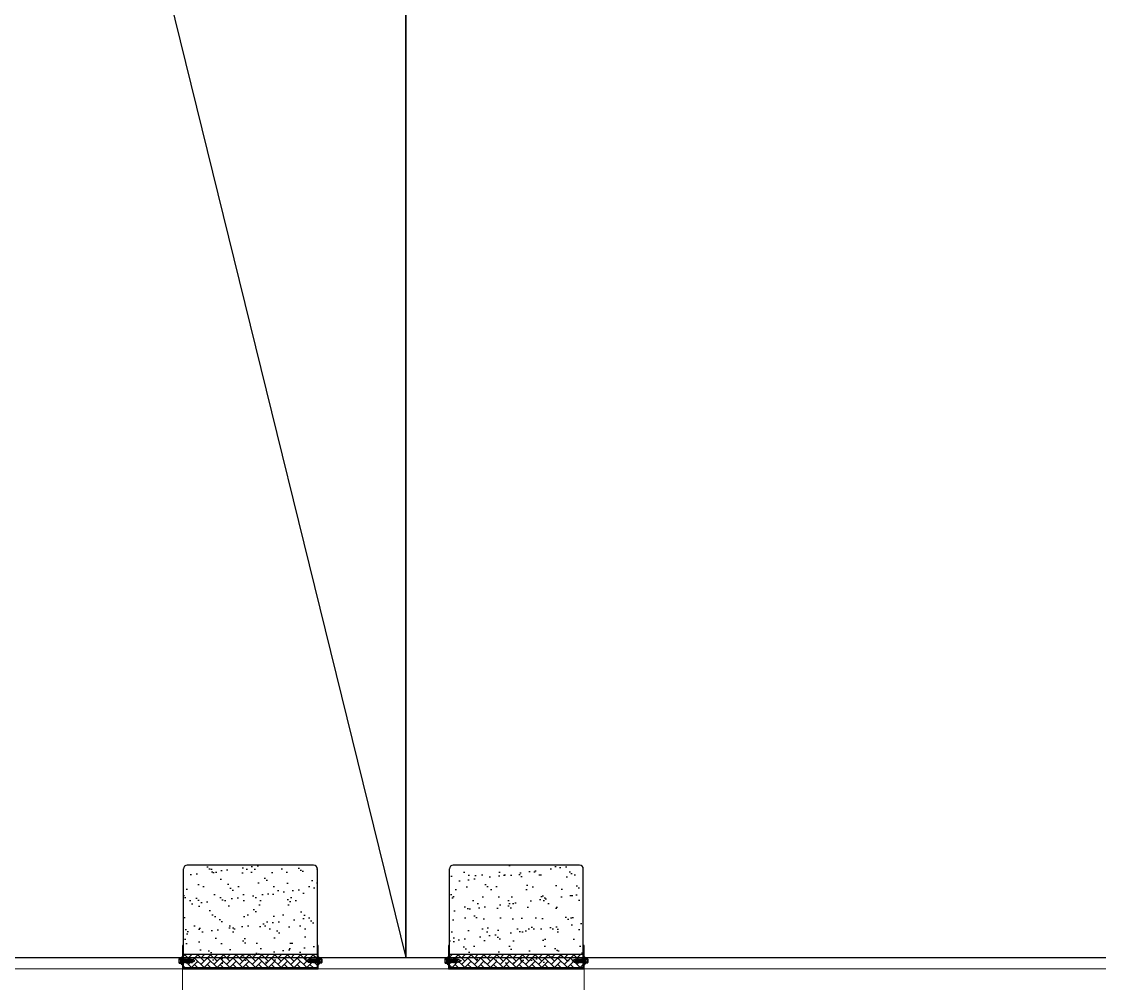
# Model space of a CAD drawing. Header units: millimetres. Extents: x 8456 to 190005487, y 619 to 455456909.
# Drawn here: x 200288.6 to 200660.6, y 158475.7 to 158807.5 of the extents above; entities that cross this region are included whole.
import ezdxf

# ---------------------------------------------------------------- set-up
doc = ezdxf.new("R2010")
doc.units = ezdxf.units.MM
doc.header["$LTSCALE"] = 400
doc.header["$MEASUREMENT"] = 0
doc.layers.get('0').update_dxf_attribs({"linetype": 'CONTINUOUS'})
doc.layers.add('A-PK', color=6, linetype='CONTINUOUS')
doc.layers.add('지하2층평면도$0$0-PATT', color=252, linetype='CONTINUOUS')
doc.layers.add('지하2층평면도$0$0-LIN3', color=8, linetype='CONTINUOUS', lineweight=18)
doc.layers.add('지하2층평면도$0$0PANL', color=6, linetype='CONTINUOUS', lineweight=20)

# ---------------------------------------------------------------- blocks, each defined once
blk = doc.blocks.new('A$C2DB436D3')
at = {"layer": '지하2층평면도$0$0-PATT', "ltscale": 0.002}
h = blk.add_hatch(dxfattribs=at)
h.set_pattern_fill('AR-SAND', color=8, scale=0.22, angle=180, style=0)
h.set_pattern_definition([(217.5, (4714348.368, -11189004.172), (0.352006885, -10.767091221), [0, -8.49376, 0, -9.4996, 0, -9.0805]), (187.5, (4714348.368, -11189004.172), (-9.889512229, -15.770152213), [0, -4.58216, 0, -7.65556, 0, -2.9337]), (147.5, (4714355.241, -11189004.172), (-17.401832145, -0.031618063), [0, -2.794, 0, -10.0584, 0, -13.1318]), (137.5, (4714355.241, -11189004.172), (-16.798241954, -4.904445112), [0, -1.397, 0, -6.59384, 0, -7.5438])])
h.paths.add_polyline_path([(12586.15, 21109.09, -0.414214), (12587.98, 21107.26), (12587.98, 21060.69), (12521.98, 21060.69), (12521.98, 21107.26, -0.414214), (12523.81, 21109.09)])
h = blk.add_hatch(dxfattribs=at)
h.set_pattern_fill('AR-SAND', color=8, scale=0.22, angle=180, style=0)
h.set_pattern_definition([(217.5, (4715273.395, -11189004.172), (0.352006885, -10.767091221), [0, -8.49376, 0, -9.4996, 0, -9.0805]), (187.5, (4715273.395, -11189004.172), (-9.889512229, -15.770152213), [0, -4.58216, 0, -7.65556, 0, -2.9337]), (147.5, (4715280.268, -11189004.172), (-17.401832145, -0.031618063), [0, -2.794, 0, -10.0584, 0, -13.1318]), (137.5, (4715280.268, -11189004.172), (-16.798241954, -4.904445112), [0, -1.397, 0, -6.59384, 0, -7.5438])])
h.paths.add_polyline_path([(12717.27, 21109.09, -0.414214), (12719.1, 21107.26), (12719.1, 21060.69), (12653.1, 21060.69), (12653.1, 21107.26, -0.414214), (12654.93, 21109.09)])
h = blk.add_hatch(dxfattribs=at)
h.set_pattern_fill('AR-HBONE', color=8, scale=0.022, angle=180, style=0)
h.set_pattern_definition([(225, (4714142.966, -11188972.3098), (-4e-15, -3.1610501546), [6.7056, -2.2352]), (315, (4714141.3855, -11188973.8903), (-4e-15, -3.1610501546), [6.7056, -2.2352])])
h.paths.add_polyline_path([(12587.98, 21065.09), (12521.98, 21065.09), (12521.98, 21058.49), (12587.98, 21058.49)])
h = blk.add_hatch(dxfattribs=at)
h.set_pattern_fill('AR-HBONE', color=8, scale=0.022, angle=180, style=0)
h.set_pattern_definition([(225, (4715067.9927, -11188972.3098), (-4e-15, -3.1610501546), [6.7056, -2.2352]), (315, (4715066.4122, -11188973.8903), (-4e-15, -3.1610501546), [6.7056, -2.2352])])
h.paths.add_polyline_path([(12719.1, 21065.09), (12653.1, 21065.09), (12653.1, 21058.49), (12719.1, 21058.49)])
at = {"layer": 'A-PK', "color": 8}
for p, q in [((11927.54, 23923.55, 2515.73), (12631.54, 21063.55, 2515.73)), ((12631.54, 21063.55, 2515.73), (12631.54, 23923.55, 2515.73)), ((12631.54, 23923.55, 2515.73), (12631.54, 21063.55, 2515.73)), ((11927.54, 21063.55, 2515.73), (12631.54, 21063.55, 2515.73)), ((12631.54, 21063.55, 2515.73), (13335.54, 21063.55, 2515.73))]:
    blk.add_line(p, q, dxfattribs=at)
at = {"layer": '지하2층평면도$0$0-LIN3', "color": 8}
for p, q in [((11993.54, 21058.05, 2515.73), (12521.54, 21058.05, 2515.73)), ((12719.54, 21058.05, 2515.73), (13247.54, 21058.05, 2515.73))]:
    blk.add_line(p, q, dxfattribs=at)
at = {"layer": '지하2층평면도$0$0-PATT', "color": 8}
for p, q in [((12521.98, 21058.49, 2515.73), (12521.98, 21107.26, 2515.73)), ((12586.15, 21109.09, 2515.73), (12523.81, 21109.09, 2515.73)), ((12587.98, 21058.49, 2515.73), (12587.98, 21107.26, 2515.73)), ((12653.1, 21058.49, 2515.73), (12653.1, 21107.26, 2515.73)), ((12717.27, 21109.09, 2515.73), (12654.93, 21109.09, 2515.73)), ((12719.1, 21058.49, 2515.73), (12719.1, 21107.26, 2515.73)), ((12519.89, 21063.1, 2515.73), (12520.7, 21063.1, 2515.73)), ((12520.7, 21063.1, 2515.73), (12520.7, 21060.79, 2515.73)), ((12587.98, 21065.09, 2515.73), (12521.98, 21065.09, 2515.73)), ((12589.26, 21063.1, 2515.73), (12589.26, 21060.79, 2515.73)), ((12590.07, 21063.1, 2515.73), (12589.26, 21063.1, 2515.73)), ((12651.01, 21063.1, 2515.73), (12651.82, 21063.1, 2515.73)), ((12651.82, 21063.1, 2515.73), (12651.82, 21060.79, 2515.73)), ((12719.1, 21065.09, 2515.73), (12653.1, 21065.09, 2515.73)), ((12720.38, 21063.1, 2515.73), (12720.38, 21060.79, 2515.73)), ((12721.19, 21063.1, 2515.73), (12720.38, 21063.1, 2515.73)), ((12519.78, 21062.84, 2515.73), (12519.78, 21061.05, 2515.73)), ((12519.89, 21062.54, 2515.73), (12520.7, 21062.54, 2515.73)), ((12519.89, 21061.35, 2515.73), (12520.7, 21061.35, 2515.73)), ((12519.89, 21060.79, 2515.73), (12520.7, 21060.79, 2515.73)), ((12522.07, 21062.86, 2515.73), (12521.54, 21061.56, 2515.73)), ((12521.89, 21062.64, 2515.73), (12521.54, 21062.64, 2515.73)), ((12521.72, 21061.25, 2515.73), (12521.54, 21061.25, 2515.73)), ((12522.47, 21062.86, 2515.73), (12521.72, 21061.03, 2515.73)), ((12522.47, 21062.86, 2515.73), (12521.72, 21061.03, 2515.73)), ((12522.12, 21061.25, 2515.73), (12521.9, 21061.25, 2515.73)), ((12522.29, 21062.64, 2515.73), (12522.07, 21062.64, 2515.73)), ((12522.87, 21062.86, 2515.73), (12522.12, 21061.03, 2515.73)), ((12522.87, 21062.86, 2515.73), (12522.12, 21061.03, 2515.73)), ((12522.53, 21061.25, 2515.73), (12522.3, 21061.25, 2515.73)), ((12522.7, 21062.64, 2515.73), (12522.47, 21062.64, 2515.73)), ((12523.28, 21062.86, 2515.73), (12522.53, 21061.03, 2515.73)), ((12523.28, 21062.86, 2515.73), (12522.53, 21061.03, 2515.73)), ((12522.93, 21061.25, 2515.73), (12522.7, 21061.25, 2515.73)), ((12523.1, 21062.64, 2515.73), (12522.87, 21062.64, 2515.73)), ((12523.68, 21062.86, 2515.73), (12522.93, 21061.03, 2515.73)), ((12523.68, 21062.86, 2515.73), (12522.93, 21061.03, 2515.73)), ((12523.33, 21061.25, 2515.73), (12523.11, 21061.25, 2515.73)), ((12523.5, 21062.64, 2515.73), (12523.28, 21062.64, 2515.73)), ((12524.08, 21062.86, 2515.73), (12523.33, 21061.03, 2515.73)), ((12524.08, 21062.86, 2515.73), (12523.33, 21061.03, 2515.73)), ((12523.73, 21061.25, 2515.73), (12523.51, 21061.25, 2515.73)), ((12523.91, 21062.64, 2515.73), (12523.68, 21062.64, 2515.73)), ((12524.49, 21062.86, 2515.73), (12523.73, 21061.03, 2515.73)), ((12524.49, 21062.86, 2515.73), (12523.73, 21061.03, 2515.73)), ((12524.14, 21061.25, 2515.73), (12523.91, 21061.25, 2515.73)), ((12524.31, 21062.64, 2515.73), (12524.08, 21062.64, 2515.73)), ((12524.89, 21062.86, 2515.73), (12524.14, 21061.03, 2515.73)), ((12524.89, 21062.86, 2515.73), (12524.14, 21061.03, 2515.73)), ((12524.54, 21061.25, 2515.73), (12524.31, 21061.25, 2515.73)), ((12524.71, 21062.64, 2515.73), (12524.49, 21062.64, 2515.73)), ((12525.29, 21062.86, 2515.73), (12524.54, 21061.03, 2515.73)), ((12525.29, 21062.86, 2515.73), (12524.54, 21061.03, 2515.73)), ((12524.94, 21061.25, 2515.73), (12524.72, 21061.25, 2515.73)), ((12525.12, 21062.64, 2515.73), (12524.89, 21062.64, 2515.73)), ((12525.7, 21062.86, 2515.73), (12524.94, 21061.03, 2515.73)), ((12525.7, 21062.86, 2515.73), (12524.94, 21061.03, 2515.73)), ((12525.35, 21061.25, 2515.73), (12525.12, 21061.25, 2515.73)), ((12525.52, 21062.64, 2515.73), (12525.29, 21062.64, 2515.73)), ((12525.62, 21061.69, 2515.73), (12525.35, 21061.03, 2515.73)), ((12525.62, 21061.69, 2515.73), (12525.35, 21061.03, 2515.73)), ((12526.46, 21061.25, 2515.73), (12525.52, 21061.25, 2515.73)), ((12526.46, 21062.64, 2515.73), (12525.7, 21062.64, 2515.73)), ((12583.5, 21062.64, 2515.73), (12584.26, 21062.64, 2515.73)), ((12583.5, 21061.25, 2515.73), (12584.43, 21061.25, 2515.73)), ((12584.26, 21062.86, 2515.73), (12585.01, 21061.03, 2515.73)), ((12584.26, 21062.86, 2515.73), (12585.01, 21061.03, 2515.73)), ((12584.34, 21061.69, 2515.73), (12584.61, 21061.03, 2515.73)), ((12584.34, 21061.69, 2515.73), (12584.61, 21061.03, 2515.73)), ((12584.44, 21062.64, 2515.73), (12584.67, 21062.64, 2515.73)), ((12584.61, 21061.25, 2515.73), (12584.84, 21061.25, 2515.73)), ((12584.67, 21062.86, 2515.73), (12585.42, 21061.03, 2515.73)), ((12584.67, 21062.86, 2515.73), (12585.42, 21061.03, 2515.73)), ((12584.84, 21062.64, 2515.73), (12585.07, 21062.64, 2515.73)), ((12585.01, 21061.25, 2515.73), (12585.24, 21061.25, 2515.73)), ((12585.07, 21062.86, 2515.73), (12585.82, 21061.03, 2515.73)), ((12585.07, 21062.86, 2515.73), (12585.82, 21061.03, 2515.73)), ((12585.25, 21062.64, 2515.73), (12585.47, 21062.64, 2515.73)), ((12585.42, 21061.25, 2515.73), (12585.64, 21061.25, 2515.73)), ((12585.47, 21062.86, 2515.73), (12586.22, 21061.03, 2515.73)), ((12585.47, 21062.86, 2515.73), (12586.22, 21061.03, 2515.73)), ((12585.65, 21062.64, 2515.73), (12585.87, 21062.64, 2515.73)), ((12585.82, 21061.25, 2515.73), (12586.05, 21061.25, 2515.73)), ((12585.87, 21062.86, 2515.73), (12586.63, 21061.03, 2515.73)), ((12585.87, 21062.86, 2515.73), (12586.63, 21061.03, 2515.73)), ((12586.05, 21062.64, 2515.73), (12586.28, 21062.64, 2515.73)), ((12586.22, 21061.25, 2515.73), (12586.45, 21061.25, 2515.73)), ((12586.28, 21062.86, 2515.73), (12587.03, 21061.03, 2515.73)), ((12586.28, 21062.86, 2515.73), (12587.03, 21061.03, 2515.73)), ((12586.45, 21062.64, 2515.73), (12586.68, 21062.64, 2515.73)), ((12586.63, 21061.25, 2515.73), (12586.85, 21061.25, 2515.73)), ((12586.68, 21062.86, 2515.73), (12587.43, 21061.03, 2515.73)), ((12586.68, 21062.86, 2515.73), (12587.43, 21061.03, 2515.73)), ((12586.86, 21062.64, 2515.73), (12587.08, 21062.64, 2515.73)), ((12587.03, 21061.25, 2515.73), (12587.26, 21061.25, 2515.73)), ((12587.08, 21062.86, 2515.73), (12587.84, 21061.03, 2515.73)), ((12587.08, 21062.86, 2515.73), (12587.84, 21061.03, 2515.73)), ((12587.26, 21062.64, 2515.73), (12587.49, 21062.64, 2515.73)), ((12587.43, 21061.25, 2515.73), (12587.66, 21061.25, 2515.73)), ((12587.49, 21062.86, 2515.73), (12588.24, 21061.03, 2515.73)), ((12587.49, 21062.86, 2515.73), (12588.24, 21061.03, 2515.73)), ((12587.66, 21062.64, 2515.73), (12587.89, 21062.64, 2515.73)), ((12587.84, 21061.25, 2515.73), (12588.06, 21061.25, 2515.73)), ((12587.89, 21062.86, 2515.73), (12588.42, 21061.56, 2515.73)), ((12588.07, 21062.64, 2515.73), (12588.42, 21062.64, 2515.73)), ((12588.24, 21061.25, 2515.73), (12588.42, 21061.25, 2515.73)), ((12590.07, 21062.54, 2515.73), (12589.26, 21062.54, 2515.73)), ((12590.07, 21061.35, 2515.73), (12589.26, 21061.35, 2515.73)), ((12590.07, 21060.79, 2515.73), (12589.26, 21060.79, 2515.73)), ((12590.18, 21062.84, 2515.73), (12590.18, 21061.05, 2515.73)), ((12650.9, 21062.84, 2515.73), (12650.9, 21061.05, 2515.73)), ((12651.01, 21062.54, 2515.73), (12651.82, 21062.54, 2515.73)), ((12651.01, 21061.35, 2515.73), (12651.82, 21061.35, 2515.73)), ((12651.01, 21060.79, 2515.73), (12651.82, 21060.79, 2515.73)), ((12653.19, 21062.86, 2515.73), (12652.66, 21061.56, 2515.73)), ((12653.01, 21062.64, 2515.73), (12652.66, 21062.64, 2515.73)), ((12652.84, 21061.25, 2515.73), (12652.66, 21061.25, 2515.73)), ((12653.59, 21062.86, 2515.73), (12652.84, 21061.03, 2515.73)), ((12653.59, 21062.86, 2515.73), (12652.84, 21061.03, 2515.73)), ((12653.24, 21061.25, 2515.73), (12653.02, 21061.25, 2515.73)), ((12653.41, 21062.64, 2515.73), (12653.19, 21062.64, 2515.73)), ((12653.99, 21062.86, 2515.73), (12653.24, 21061.03, 2515.73)), ((12653.99, 21062.86, 2515.73), (12653.24, 21061.03, 2515.73)), ((12653.65, 21061.25, 2515.73), (12653.42, 21061.25, 2515.73)), ((12653.82, 21062.64, 2515.73), (12653.59, 21062.64, 2515.73)), ((12654.4, 21062.86, 2515.73), (12653.65, 21061.03, 2515.73)), ((12654.4, 21062.86, 2515.73), (12653.65, 21061.03, 2515.73)), ((12654.05, 21061.25, 2515.73), (12653.82, 21061.25, 2515.73)), ((12654.22, 21062.64, 2515.73), (12653.99, 21062.64, 2515.73)), ((12654.8, 21062.86, 2515.73), (12654.05, 21061.03, 2515.73)), ((12654.8, 21062.86, 2515.73), (12654.05, 21061.03, 2515.73)), ((12654.45, 21061.25, 2515.73), (12654.23, 21061.25, 2515.73)), ((12654.62, 21062.64, 2515.73), (12654.4, 21062.64, 2515.73)), ((12655.2, 21062.86, 2515.73), (12654.45, 21061.03, 2515.73)), ((12655.2, 21062.86, 2515.73), (12654.45, 21061.03, 2515.73)), ((12654.85, 21061.25, 2515.73), (12654.63, 21061.25, 2515.73)), ((12655.03, 21062.64, 2515.73), (12654.8, 21062.64, 2515.73)), ((12655.61, 21062.86, 2515.73), (12654.85, 21061.03, 2515.73)), ((12655.61, 21062.86, 2515.73), (12654.85, 21061.03, 2515.73)), ((12655.26, 21061.25, 2515.73), (12655.03, 21061.25, 2515.73)), ((12655.43, 21062.64, 2515.73), (12655.2, 21062.64, 2515.73)), ((12656.01, 21062.86, 2515.73), (12655.26, 21061.03, 2515.73)), ((12656.01, 21062.86, 2515.73), (12655.26, 21061.03, 2515.73)), ((12655.66, 21061.25, 2515.73), (12655.43, 21061.25, 2515.73)), ((12655.83, 21062.64, 2515.73), (12655.61, 21062.64, 2515.73)), ((12656.41, 21062.86, 2515.73), (12655.66, 21061.03, 2515.73)), ((12656.41, 21062.86, 2515.73), (12655.66, 21061.03, 2515.73)), ((12656.06, 21061.25, 2515.73), (12655.84, 21061.25, 2515.73)), ((12656.24, 21062.64, 2515.73), (12656.01, 21062.64, 2515.73)), ((12656.82, 21062.86, 2515.73), (12656.06, 21061.03, 2515.73)), ((12656.82, 21062.86, 2515.73), (12656.06, 21061.03, 2515.73)), ((12656.47, 21061.25, 2515.73), (12656.24, 21061.25, 2515.73)), ((12656.64, 21062.64, 2515.73), (12656.41, 21062.64, 2515.73)), ((12656.74, 21061.69, 2515.73), (12656.47, 21061.03, 2515.73)), ((12656.74, 21061.69, 2515.73), (12656.47, 21061.03, 2515.73)), ((12657.58, 21061.25, 2515.73), (12656.64, 21061.25, 2515.73)), ((12657.58, 21062.64, 2515.73), (12656.82, 21062.64, 2515.73)), ((12714.62, 21062.64, 2515.73), (12715.38, 21062.64, 2515.73)), ((12714.62, 21061.25, 2515.73), (12715.55, 21061.25, 2515.73)), ((12715.38, 21062.86, 2515.73), (12716.13, 21061.03, 2515.73)), ((12715.38, 21062.86, 2515.73), (12716.13, 21061.03, 2515.73)), ((12715.46, 21061.69, 2515.73), (12715.73, 21061.03, 2515.73)), ((12715.46, 21061.69, 2515.73), (12715.73, 21061.03, 2515.73)), ((12715.56, 21062.64, 2515.73), (12715.79, 21062.64, 2515.73)), ((12715.73, 21061.25, 2515.73), (12715.96, 21061.25, 2515.73)), ((12715.79, 21062.86, 2515.73), (12716.54, 21061.03, 2515.73)), ((12715.79, 21062.86, 2515.73), (12716.54, 21061.03, 2515.73)), ((12715.96, 21062.64, 2515.73), (12716.19, 21062.64, 2515.73)), ((12716.13, 21061.25, 2515.73), (12716.36, 21061.25, 2515.73)), ((12716.19, 21062.86, 2515.73), (12716.94, 21061.03, 2515.73)), ((12716.19, 21062.86, 2515.73), (12716.94, 21061.03, 2515.73)), ((12716.37, 21062.64, 2515.73), (12716.59, 21062.64, 2515.73)), ((12716.54, 21061.25, 2515.73), (12716.76, 21061.25, 2515.73)), ((12716.59, 21062.86, 2515.73), (12717.34, 21061.03, 2515.73)), ((12716.59, 21062.86, 2515.73), (12717.34, 21061.03, 2515.73)), ((12716.77, 21062.64, 2515.73), (12716.99, 21062.64, 2515.73)), ((12716.94, 21061.25, 2515.73), (12717.17, 21061.25, 2515.73)), ((12716.99, 21062.86, 2515.73), (12717.75, 21061.03, 2515.73)), ((12716.99, 21062.86, 2515.73), (12717.75, 21061.03, 2515.73)), ((12717.17, 21062.64, 2515.73), (12717.4, 21062.64, 2515.73)), ((12717.34, 21061.25, 2515.73), (12717.57, 21061.25, 2515.73)), ((12717.4, 21062.86, 2515.73), (12718.15, 21061.03, 2515.73)), ((12717.4, 21062.86, 2515.73), (12718.15, 21061.03, 2515.73)), ((12717.57, 21062.64, 2515.73), (12717.8, 21062.64, 2515.73)), ((12717.75, 21061.25, 2515.73), (12717.97, 21061.25, 2515.73)), ((12717.8, 21062.86, 2515.73), (12718.55, 21061.03, 2515.73)), ((12717.8, 21062.86, 2515.73), (12718.55, 21061.03, 2515.73)), ((12717.98, 21062.64, 2515.73), (12718.2, 21062.64, 2515.73)), ((12718.15, 21061.25, 2515.73), (12718.38, 21061.25, 2515.73)), ((12718.2, 21062.86, 2515.73), (12718.96, 21061.03, 2515.73)), ((12718.2, 21062.86, 2515.73), (12718.96, 21061.03, 2515.73)), ((12718.38, 21062.64, 2515.73), (12718.61, 21062.64, 2515.73)), ((12718.55, 21061.25, 2515.73), (12718.78, 21061.25, 2515.73)), ((12718.61, 21062.86, 2515.73), (12719.36, 21061.03, 2515.73)), ((12718.61, 21062.86, 2515.73), (12719.36, 21061.03, 2515.73)), ((12718.78, 21062.64, 2515.73), (12719.01, 21062.64, 2515.73)), ((12718.96, 21061.25, 2515.73), (12719.18, 21061.25, 2515.73)), ((12719.01, 21062.86, 2515.73), (12719.54, 21061.56, 2515.73)), ((12719.19, 21062.64, 2515.73), (12719.54, 21062.64, 2515.73)), ((12719.36, 21061.25, 2515.73), (12719.54, 21061.25, 2515.73)), ((12721.19, 21062.54, 2515.73), (12720.38, 21062.54, 2515.73)), ((12721.19, 21061.35, 2515.73), (12720.38, 21061.35, 2515.73)), ((12721.19, 21060.79, 2515.73), (12720.38, 21060.79, 2515.73)), ((12721.3, 21062.84, 2515.73), (12721.3, 21061.05, 2515.73))]:
    blk.add_line(p, q, dxfattribs=at)
at = {"layer": '지하2층평면도$0$0-PATT', "color": 8, "ltscale": 0.002, "elevation": 2515.73}
for points in [[(12521.98, 21069.49), (12521.54, 21069.49), (12521.54, 21058.05), (12588.42, 21058.05), (12588.42, 21069.49), (12587.98, 21069.49), (12587.98, 21058.49), (12521.98, 21058.49)], [(12653.1, 21069.49), (12652.66, 21069.49), (12652.66, 21058.05), (12719.54, 21058.05), (12719.54, 21069.49), (12719.1, 21069.49), (12719.1, 21058.49), (12653.1, 21058.49)]]:
    blk.add_lwpolyline(points, close=True, dxfattribs=at)
at = {"layer": '지하2층평면도$0$0-PATT', "color": 8, "elevation": 2515.73}
for points in [[(12520.7, 21061), (12520.7, 21062.89), (12521.36, 21063.93), (12521.36, 21059.97)], [(12521.36, 21059.97), (12521.36, 21063.93), (12521.54, 21063.93), (12521.54, 21059.97)], [(12588.6, 21059.97), (12588.6, 21063.93), (12588.42, 21063.93), (12588.42, 21059.97)], [(12589.26, 21061), (12589.26, 21062.89), (12588.6, 21063.93), (12588.6, 21059.97)], [(12651.82, 21061), (12651.82, 21062.89), (12652.48, 21063.93), (12652.48, 21059.97)], [(12652.48, 21059.97), (12652.48, 21063.93), (12652.66, 21063.93), (12652.66, 21059.97)], [(12719.72, 21059.97), (12719.72, 21063.93), (12719.54, 21063.93), (12719.54, 21059.97)], [(12720.38, 21061), (12720.38, 21062.89), (12719.72, 21063.93), (12719.72, 21059.97)], [(12521.72, 21061.03), (12521.9, 21061.25), (12522.47, 21062.64), (12522.47, 21062.86), (12522.29, 21062.64), (12521.72, 21061.25)], [(12522.12, 21061.03), (12522.3, 21061.25), (12522.87, 21062.64), (12522.87, 21062.86), (12522.7, 21062.64), (12522.12, 21061.25)], [(12522.53, 21061.03), (12522.7, 21061.25), (12523.28, 21062.64), (12523.28, 21062.86), (12523.1, 21062.64), (12522.53, 21061.25)], [(12522.93, 21061.03), (12523.11, 21061.25), (12523.68, 21062.64), (12523.68, 21062.86), (12523.5, 21062.64), (12522.93, 21061.25)], [(12523.33, 21061.03), (12523.51, 21061.25), (12524.08, 21062.64), (12524.08, 21062.86), (12523.91, 21062.64), (12523.33, 21061.25)], [(12523.73, 21061.03), (12523.91, 21061.25), (12524.49, 21062.64), (12524.49, 21062.86), (12524.31, 21062.64), (12523.73, 21061.25)], [(12524.14, 21061.03), (12524.31, 21061.25), (12524.89, 21062.64), (12524.89, 21062.86), (12524.71, 21062.64), (12524.14, 21061.25)], [(12524.54, 21061.03), (12524.72, 21061.25), (12525.29, 21062.64), (12525.29, 21062.86), (12525.12, 21062.64), (12524.54, 21061.25)], [(12524.94, 21061.03), (12525.12, 21061.25), (12525.7, 21062.64), (12525.7, 21062.86), (12525.52, 21062.64), (12524.94, 21061.25)], [(12525.35, 21061.03), (12525.52, 21061.25), (12525.62, 21061.47), (12525.62, 21061.69), (12525.44, 21061.47), (12525.35, 21061.25)], [(12585.01, 21061.03), (12584.84, 21061.25), (12584.26, 21062.64), (12584.26, 21062.86), (12584.44, 21062.64), (12585.01, 21061.25)], [(12584.61, 21061.03), (12584.43, 21061.25), (12584.34, 21061.47), (12584.34, 21061.69), (12584.51, 21061.47), (12584.61, 21061.25)], [(12585.42, 21061.03), (12585.24, 21061.25), (12584.67, 21062.64), (12584.67, 21062.86), (12584.84, 21062.64), (12585.42, 21061.25)], [(12585.82, 21061.03), (12585.64, 21061.25), (12585.07, 21062.64), (12585.07, 21062.86), (12585.25, 21062.64), (12585.82, 21061.25)], [(12586.22, 21061.03), (12586.05, 21061.25), (12585.47, 21062.64), (12585.47, 21062.86), (12585.65, 21062.64), (12586.22, 21061.25)], [(12586.63, 21061.03), (12586.45, 21061.25), (12585.87, 21062.64), (12585.87, 21062.86), (12586.05, 21062.64), (12586.63, 21061.25)], [(12587.03, 21061.03), (12586.85, 21061.25), (12586.28, 21062.64), (12586.28, 21062.86), (12586.45, 21062.64), (12587.03, 21061.25)], [(12587.43, 21061.03), (12587.26, 21061.25), (12586.68, 21062.64), (12586.68, 21062.86), (12586.86, 21062.64), (12587.43, 21061.25)], [(12587.84, 21061.03), (12587.66, 21061.25), (12587.08, 21062.64), (12587.08, 21062.86), (12587.26, 21062.64), (12587.84, 21061.25)], [(12588.24, 21061.03), (12588.06, 21061.25), (12587.49, 21062.64), (12587.49, 21062.86), (12587.66, 21062.64), (12588.24, 21061.25)], [(12652.84, 21061.03), (12653.02, 21061.25), (12653.59, 21062.64), (12653.59, 21062.86), (12653.41, 21062.64), (12652.84, 21061.25)], [(12653.24, 21061.03), (12653.42, 21061.25), (12653.99, 21062.64), (12653.99, 21062.86), (12653.82, 21062.64), (12653.24, 21061.25)], [(12653.65, 21061.03), (12653.82, 21061.25), (12654.4, 21062.64), (12654.4, 21062.86), (12654.22, 21062.64), (12653.65, 21061.25)], [(12654.05, 21061.03), (12654.23, 21061.25), (12654.8, 21062.64), (12654.8, 21062.86), (12654.62, 21062.64), (12654.05, 21061.25)], [(12654.45, 21061.03), (12654.63, 21061.25), (12655.2, 21062.64), (12655.2, 21062.86), (12655.03, 21062.64), (12654.45, 21061.25)], [(12654.85, 21061.03), (12655.03, 21061.25), (12655.61, 21062.64), (12655.61, 21062.86), (12655.43, 21062.64), (12654.85, 21061.25)], [(12655.26, 21061.03), (12655.43, 21061.25), (12656.01, 21062.64), (12656.01, 21062.86), (12655.83, 21062.64), (12655.26, 21061.25)], [(12655.66, 21061.03), (12655.84, 21061.25), (12656.41, 21062.64), (12656.41, 21062.86), (12656.24, 21062.64), (12655.66, 21061.25)], [(12656.06, 21061.03), (12656.24, 21061.25), (12656.82, 21062.64), (12656.82, 21062.86), (12656.64, 21062.64), (12656.06, 21061.25)], [(12656.47, 21061.03), (12656.64, 21061.25), (12656.74, 21061.47), (12656.74, 21061.69), (12656.56, 21061.47), (12656.47, 21061.25)], [(12716.13, 21061.03), (12715.96, 21061.25), (12715.38, 21062.64), (12715.38, 21062.86), (12715.56, 21062.64), (12716.13, 21061.25)], [(12715.73, 21061.03), (12715.55, 21061.25), (12715.46, 21061.47), (12715.46, 21061.69), (12715.63, 21061.47), (12715.73, 21061.25)], [(12716.54, 21061.03), (12716.36, 21061.25), (12715.79, 21062.64), (12715.79, 21062.86), (12715.96, 21062.64), (12716.54, 21061.25)], [(12716.94, 21061.03), (12716.76, 21061.25), (12716.19, 21062.64), (12716.19, 21062.86), (12716.37, 21062.64), (12716.94, 21061.25)], [(12717.34, 21061.03), (12717.17, 21061.25), (12716.59, 21062.64), (12716.59, 21062.86), (12716.77, 21062.64), (12717.34, 21061.25)], [(12717.75, 21061.03), (12717.57, 21061.25), (12716.99, 21062.64), (12716.99, 21062.86), (12717.17, 21062.64), (12717.75, 21061.25)], [(12718.15, 21061.03), (12717.97, 21061.25), (12717.4, 21062.64), (12717.4, 21062.86), (12717.57, 21062.64), (12718.15, 21061.25)], [(12718.55, 21061.03), (12718.38, 21061.25), (12717.8, 21062.64), (12717.8, 21062.86), (12717.98, 21062.64), (12718.55, 21061.25)], [(12718.96, 21061.03), (12718.78, 21061.25), (12718.2, 21062.64), (12718.2, 21062.86), (12718.38, 21062.64), (12718.96, 21061.25)], [(12719.36, 21061.03), (12719.18, 21061.25), (12718.61, 21062.64), (12718.61, 21062.86), (12718.78, 21062.64), (12719.36, 21061.25)]]:
    blk.add_lwpolyline(points, close=True, dxfattribs=at)
for points in [[(12587.98, 21065.09), (12587.98, 21058.49), (12521.98, 21058.49), (12521.98, 21065.09)], [(12719.1, 21065.09), (12719.1, 21058.49), (12653.1, 21058.49), (12653.1, 21065.09)], [(12521.54, 21061.37), (12522.07, 21062.64), (12522.07, 21062.86), (12521.89, 21062.64), (12521.54, 21061.79)], [(12521.63, 21061.25), (12521.72, 21061.03), (12521.54, 21061.25)], [(12522.03, 21061.25), (12522.12, 21061.03), (12521.94, 21061.25)], [(12522.16, 21062.64), (12522.07, 21062.86), (12522.24, 21062.64)], [(12522.44, 21061.25), (12522.53, 21061.03), (12522.35, 21061.25)], [(12522.56, 21062.64), (12522.47, 21062.86), (12522.65, 21062.64)], [(12522.56, 21062.64), (12522.47, 21062.86), (12522.65, 21062.64)], [(12522.84, 21061.25), (12522.93, 21061.03), (12522.75, 21061.25)], [(12522.96, 21062.64), (12522.87, 21062.86), (12523.05, 21062.64)], [(12522.96, 21062.64), (12522.87, 21062.86), (12523.05, 21062.64)], [(12523.24, 21061.25), (12523.33, 21061.03), (12523.15, 21061.25)], [(12523.37, 21062.64), (12523.28, 21062.86), (12523.45, 21062.64)], [(12523.37, 21062.64), (12523.28, 21062.86), (12523.45, 21062.64)], [(12523.65, 21061.25), (12523.73, 21061.03), (12523.56, 21061.25)], [(12523.77, 21062.64), (12523.68, 21062.86), (12523.86, 21062.64)], [(12523.77, 21062.64), (12523.68, 21062.86), (12523.86, 21062.64)], [(12524.05, 21061.25), (12524.14, 21061.03), (12523.96, 21061.25)], [(12524.17, 21062.64), (12524.08, 21062.86), (12524.26, 21062.64)], [(12524.17, 21062.64), (12524.08, 21062.86), (12524.26, 21062.64)], [(12524.45, 21061.25), (12524.54, 21061.03), (12524.36, 21061.25)], [(12524.58, 21062.64), (12524.49, 21062.86), (12524.66, 21062.64)], [(12524.58, 21062.64), (12524.49, 21062.86), (12524.66, 21062.64)], [(12524.86, 21061.25), (12524.94, 21061.03), (12524.77, 21061.25)], [(12524.98, 21062.64), (12524.89, 21062.86), (12525.07, 21062.64)], [(12524.98, 21062.64), (12524.89, 21062.86), (12525.07, 21062.64)], [(12525.26, 21061.25), (12525.35, 21061.03), (12525.17, 21061.25)], [(12525.38, 21062.64), (12525.29, 21062.86), (12525.47, 21062.64)], [(12525.38, 21062.64), (12525.29, 21062.86), (12525.47, 21062.64)], [(12526.01, 21062.64), (12525.61, 21061.7), (12525.87, 21061.25), (12526.42, 21061.78), (12527.52, 21061.95)], [(12525.78, 21062.64), (12525.7, 21062.86), (12525.87, 21062.64)], [(12525.78, 21062.64), (12525.7, 21062.86), (12525.87, 21062.64)], [(12526.46, 21061.25), (12527.52, 21061.95), (12526.46, 21062.64)], [(12583.95, 21062.64), (12584.34, 21061.7), (12584.09, 21061.25), (12583.54, 21061.78), (12582.44, 21061.95)], [(12583.5, 21061.25), (12582.44, 21061.95), (12583.5, 21062.64)], [(12584.17, 21062.64), (12584.26, 21062.86), (12584.08, 21062.64)], [(12584.17, 21062.64), (12584.26, 21062.86), (12584.08, 21062.64)], [(12584.58, 21062.64), (12584.67, 21062.86), (12584.49, 21062.64)], [(12584.58, 21062.64), (12584.67, 21062.86), (12584.49, 21062.64)], [(12584.7, 21061.25), (12584.61, 21061.03), (12584.79, 21061.25)], [(12584.98, 21062.64), (12585.07, 21062.86), (12584.89, 21062.64)], [(12584.98, 21062.64), (12585.07, 21062.86), (12584.89, 21062.64)], [(12585.1, 21061.25), (12585.01, 21061.03), (12585.19, 21061.25)], [(12585.38, 21062.64), (12585.47, 21062.86), (12585.29, 21062.64)], [(12585.38, 21062.64), (12585.47, 21062.86), (12585.29, 21062.64)], [(12585.51, 21061.25), (12585.42, 21061.03), (12585.59, 21061.25)], [(12585.79, 21062.64), (12585.87, 21062.86), (12585.7, 21062.64)], [(12585.79, 21062.64), (12585.87, 21062.86), (12585.7, 21062.64)], [(12585.91, 21061.25), (12585.82, 21061.03), (12586, 21061.25)], [(12586.19, 21062.64), (12586.28, 21062.86), (12586.1, 21062.64)], [(12586.19, 21062.64), (12586.28, 21062.86), (12586.1, 21062.64)], [(12586.31, 21061.25), (12586.22, 21061.03), (12586.4, 21061.25)], [(12586.59, 21062.64), (12586.68, 21062.86), (12586.5, 21062.64)], [(12586.59, 21062.64), (12586.68, 21062.86), (12586.5, 21062.64)], [(12586.72, 21061.25), (12586.63, 21061.03), (12586.8, 21061.25)], [(12587, 21062.64), (12587.08, 21062.86), (12586.91, 21062.64)], [(12587, 21062.64), (12587.08, 21062.86), (12586.91, 21062.64)], [(12587.12, 21061.25), (12587.03, 21061.03), (12587.21, 21061.25)], [(12587.4, 21062.64), (12587.49, 21062.86), (12587.31, 21062.64)], [(12587.4, 21062.64), (12587.49, 21062.86), (12587.31, 21062.64)], [(12587.52, 21061.25), (12587.43, 21061.03), (12587.61, 21061.25)], [(12587.8, 21062.64), (12587.89, 21062.86), (12587.71, 21062.64)], [(12587.92, 21061.25), (12587.84, 21061.03), (12588.01, 21061.25)], [(12588.42, 21061.37), (12587.89, 21062.64), (12587.89, 21062.86), (12588.07, 21062.64), (12588.42, 21061.79)], [(12588.33, 21061.25), (12588.24, 21061.03), (12588.42, 21061.25)], [(12652.66, 21061.37), (12653.19, 21062.64), (12653.19, 21062.86), (12653.01, 21062.64), (12652.66, 21061.79)], [(12652.75, 21061.25), (12652.84, 21061.03), (12652.66, 21061.25)], [(12653.15, 21061.25), (12653.24, 21061.03), (12653.06, 21061.25)], [(12653.28, 21062.64), (12653.19, 21062.86), (12653.36, 21062.64)], [(12653.56, 21061.25), (12653.65, 21061.03), (12653.47, 21061.25)], [(12653.68, 21062.64), (12653.59, 21062.86), (12653.77, 21062.64)], [(12653.68, 21062.64), (12653.59, 21062.86), (12653.77, 21062.64)], [(12653.96, 21061.25), (12654.05, 21061.03), (12653.87, 21061.25)], [(12654.08, 21062.64), (12653.99, 21062.86), (12654.17, 21062.64)], [(12654.08, 21062.64), (12653.99, 21062.86), (12654.17, 21062.64)], [(12654.36, 21061.25), (12654.45, 21061.03), (12654.27, 21061.25)], [(12654.49, 21062.64), (12654.4, 21062.86), (12654.57, 21062.64)], [(12654.49, 21062.64), (12654.4, 21062.86), (12654.57, 21062.64)], [(12654.77, 21061.25), (12654.85, 21061.03), (12654.68, 21061.25)], [(12654.89, 21062.64), (12654.8, 21062.86), (12654.98, 21062.64)], [(12654.89, 21062.64), (12654.8, 21062.86), (12654.98, 21062.64)], [(12655.17, 21061.25), (12655.26, 21061.03), (12655.08, 21061.25)], [(12655.29, 21062.64), (12655.2, 21062.86), (12655.38, 21062.64)], [(12655.29, 21062.64), (12655.2, 21062.86), (12655.38, 21062.64)], [(12655.57, 21061.25), (12655.66, 21061.03), (12655.48, 21061.25)], [(12655.7, 21062.64), (12655.61, 21062.86), (12655.78, 21062.64)], [(12655.7, 21062.64), (12655.61, 21062.86), (12655.78, 21062.64)], [(12655.98, 21061.25), (12656.06, 21061.03), (12655.89, 21061.25)], [(12656.1, 21062.64), (12656.01, 21062.86), (12656.19, 21062.64)], [(12656.1, 21062.64), (12656.01, 21062.86), (12656.19, 21062.64)], [(12656.38, 21061.25), (12656.47, 21061.03), (12656.29, 21061.25)], [(12656.5, 21062.64), (12656.41, 21062.86), (12656.59, 21062.64)], [(12656.5, 21062.64), (12656.41, 21062.86), (12656.59, 21062.64)], [(12657.13, 21062.64), (12656.73, 21061.7), (12656.99, 21061.25), (12657.54, 21061.78), (12658.64, 21061.95)], [(12656.9, 21062.64), (12656.82, 21062.86), (12656.99, 21062.64)], [(12656.9, 21062.64), (12656.82, 21062.86), (12656.99, 21062.64)], [(12657.58, 21061.25), (12658.64, 21061.95), (12657.58, 21062.64)], [(12715.07, 21062.64), (12715.46, 21061.7), (12715.21, 21061.25), (12714.66, 21061.78), (12713.56, 21061.95)], [(12714.62, 21061.25), (12713.56, 21061.95), (12714.62, 21062.64)], [(12715.29, 21062.64), (12715.38, 21062.86), (12715.2, 21062.64)], [(12715.29, 21062.64), (12715.38, 21062.86), (12715.2, 21062.64)], [(12715.7, 21062.64), (12715.79, 21062.86), (12715.61, 21062.64)], [(12715.7, 21062.64), (12715.79, 21062.86), (12715.61, 21062.64)], [(12715.82, 21061.25), (12715.73, 21061.03), (12715.91, 21061.25)], [(12716.1, 21062.64), (12716.19, 21062.86), (12716.01, 21062.64)], [(12716.1, 21062.64), (12716.19, 21062.86), (12716.01, 21062.64)], [(12716.22, 21061.25), (12716.13, 21061.03), (12716.31, 21061.25)], [(12716.5, 21062.64), (12716.59, 21062.86), (12716.41, 21062.64)], [(12716.5, 21062.64), (12716.59, 21062.86), (12716.41, 21062.64)], [(12716.63, 21061.25), (12716.54, 21061.03), (12716.71, 21061.25)], [(12716.91, 21062.64), (12716.99, 21062.86), (12716.82, 21062.64)], [(12716.91, 21062.64), (12716.99, 21062.86), (12716.82, 21062.64)], [(12717.03, 21061.25), (12716.94, 21061.03), (12717.12, 21061.25)], [(12717.31, 21062.64), (12717.4, 21062.86), (12717.22, 21062.64)], [(12717.31, 21062.64), (12717.4, 21062.86), (12717.22, 21062.64)], [(12717.43, 21061.25), (12717.34, 21061.03), (12717.52, 21061.25)], [(12717.71, 21062.64), (12717.8, 21062.86), (12717.62, 21062.64)], [(12717.71, 21062.64), (12717.8, 21062.86), (12717.62, 21062.64)], [(12717.84, 21061.25), (12717.75, 21061.03), (12717.92, 21061.25)], [(12718.12, 21062.64), (12718.2, 21062.86), (12718.03, 21062.64)], [(12718.12, 21062.64), (12718.2, 21062.86), (12718.03, 21062.64)], [(12718.24, 21061.25), (12718.15, 21061.03), (12718.33, 21061.25)], [(12718.52, 21062.64), (12718.61, 21062.86), (12718.43, 21062.64)], [(12718.52, 21062.64), (12718.61, 21062.86), (12718.43, 21062.64)], [(12718.64, 21061.25), (12718.55, 21061.03), (12718.73, 21061.25)], [(12718.92, 21062.64), (12719.01, 21062.86), (12718.83, 21062.64)], [(12719.04, 21061.25), (12718.96, 21061.03), (12719.13, 21061.25)], [(12719.54, 21061.37), (12719.01, 21062.64), (12719.01, 21062.86), (12719.19, 21062.64), (12719.54, 21061.79)], [(12719.45, 21061.25), (12719.36, 21061.03), (12719.54, 21061.25)]]:
    blk.add_lwpolyline(points, dxfattribs=at)
at = {"layer": '지하2층평면도$0$0-PATT', "color": 8}
for centre, radius, start, end in [((12523.81, 21107.26, 2515.73), 1.83, 90, 180), ((12586.15, 21107.26, 2515.73), 1.83, 0, 90), ((12654.93, 21107.26, 2515.73), 1.83, 90, 180), ((12717.27, 21107.26, 2515.73), 1.83, 0, 90), ((12520.19, 21062.82, 2515.73), 0.409, 136.9662, 223.0338), ((12589.77, 21062.82, 2515.73), 0.409, 316.9662, 43.0338), ((12651.31, 21062.82, 2515.73), 0.409, 136.9662, 223.0338), ((12720.89, 21062.82, 2515.73), 0.409, 316.9662, 43.0338), ((12521.45, 21061.95, 2515.73), 1.67, 159.1195, 200.8805), ((12520.19, 21061.07, 2515.73), 0.409, 136.9662, 223.0338), ((12588.5, 21061.95, 2515.73), 1.67, 339.1195, 20.8805), ((12589.77, 21061.07, 2515.73), 0.409, 316.9662, 43.0338), ((12652.57, 21061.95, 2515.73), 1.67, 159.1195, 200.8805), ((12651.31, 21061.07, 2515.73), 0.409, 136.9662, 223.0338), ((12719.62, 21061.95, 2515.73), 1.67, 339.1195, 20.8805), ((12720.89, 21061.07, 2515.73), 0.409, 316.9662, 43.0338)]:
    blk.add_arc(centre, radius, start, end, dxfattribs=at)
at = {"layer": '지하2층평면도$0$0PANL', "color": 8, "elevation": 2515.73}
blk.add_lwpolyline([(12719.54, 21058.05), (12521.54, 21058.05), (12521.54, 21030.55), (12719.54, 21030.55)], close=True, dxfattribs=at)

msp = doc.modelspace()

# ---------------------------------------------------------------- block references
at = {"xscale": 0.7, "yscale": 0.7, "zscale": 0.7}
msp.add_blockref('A$C2DB436D3', (191579.09, 143740.16, -160.09), dxfattribs=at)

doc.saveas('drawing.dxf')
